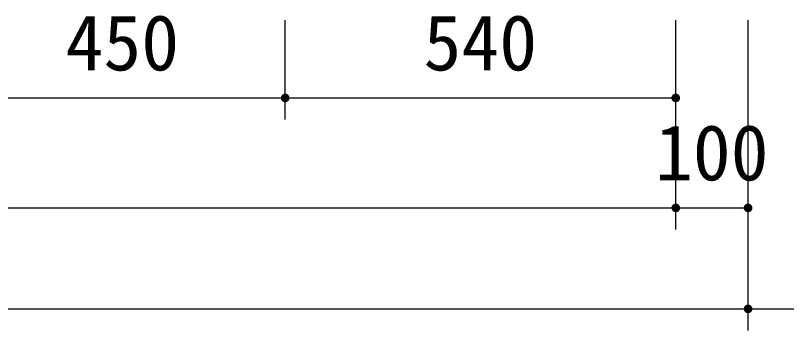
# Model space of a CAD drawing. Units: millimetres, scale not verified. Extents: x -8910 to 8910, y -6308 to 6308.
# Drawn here: x -4287 to -3221, y -1182 to -746 of the extents above; entities that cross this region are included whole.
import ezdxf
from ezdxf.enums import TextEntityAlignment as Align

# ---------------------------------------------------------------- set-up
doc = ezdxf.new("R2010")
doc.units = ezdxf.units.MM
doc.header["$LTSCALE"] = 30
doc.layers.add('0-0_機器', color=2, linetype='Continuous', lineweight=25)
doc.layers.add('0-1_製作', color=5, linetype='Continuous', lineweight=25)
doc.styles.add('ＭＳ ゴシック', font='')
doc.styles.get('ＭＳ ゴシック').set_extended_font_data('MS Gothic')

msp = doc.modelspace()

# ---------------------------------------------------------------- linework, layer by layer
at = {"layer": '0-0_機器'}
for p, q in [((-4363.85, -860.43), (-3913.85, -860.43)), ((-3913.85, -860.43), (-3373.85, -860.43)), ((-5973.85, -1012.46), (-3373.85, -1012.46)), ((-3373.85, -1012.46), (-3273.85, -1012.46)), ((-6073.85, -1152.05), (-3273.85, -1152.05)), ((-3273.85, -1152.05), (-2703.85, -1152.05))]:
    msp.add_line(p, q, dxfattribs=at)
at = {"layer": '0-1_製作', "color": 2}
for p, q in [((-3913.85, -890.43), (-3913.85, -753.08)), ((-3373.85, -890.43), (-3373.85, -753.08)), ((-3373.85, -1042.46), (-3373.85, -753.08)), ((-3273.85, -1042.46), (-3273.85, -753.08)), ((-3273.85, -1182.05), (-3273.85, -753.08)), ((-3273.85, -1182.05), (-3273.85, -1012.46))]:
    msp.add_line(p, q, dxfattribs=at)
at = {"layer": '0-1_製作'}
for points in [[(-3919.84, -860.05), (-3913.85, -860.43), (-3919.85, -860.43)], [(-3919.85, -860.43), (-3919.43, -862.64), (-3919.8, -861.18)], [(-3919.85, -860.43), (-3919.11, -863.32), (-3919.43, -862.64)], [(-3913.85, -860.43), (-3919.11, -863.32), (-3919.85, -860.43)], [(-3919.74, -859.31), (-3913.85, -860.43), (-3919.84, -860.05)], [(-3919.8, -861.18), (-3919.43, -862.64), (-3919.66, -861.92)], [(-3919.55, -858.58), (-3913.85, -860.43), (-3919.74, -859.31)], [(-3919.28, -857.87), (-3913.85, -860.43), (-3919.55, -858.58)], [(-3918.91, -857.21), (-3913.85, -860.43), (-3919.28, -857.87)], [(-3913.85, -860.43), (-3918.7, -863.96), (-3919.11, -863.32)], [(-3918.47, -856.6), (-3913.85, -860.43), (-3918.91, -857.21)], [(-3913.85, -860.43), (-3918.22, -864.54), (-3918.7, -863.96)], [(-3917.96, -856.06), (-3913.85, -860.43), (-3918.47, -856.6)], [(-3913.85, -860.43), (-3917.67, -865.05), (-3918.22, -864.54)], [(-3917.38, -855.58), (-3913.85, -860.43), (-3917.96, -856.06)], [(-3913.85, -860.43), (-3917.06, -865.5), (-3917.67, -865.05)], [(-3916.74, -855.17), (-3913.85, -860.43), (-3917.38, -855.58)], [(-3913.85, -860.43), (-3916.4, -865.86), (-3917.06, -865.5)], [(-3916.06, -854.85), (-3913.85, -860.43), (-3916.74, -855.17)], [(-3913.85, -860.43), (-3915.7, -866.14), (-3916.4, -865.86)], [(-3915.34, -854.62), (-3913.85, -860.43), (-3916.06, -854.85)], [(-3913.85, -860.43), (-3914.97, -866.32), (-3915.7, -866.14)], [(-3914.6, -854.48), (-3913.85, -860.43), (-3915.34, -854.62)], [(-3913.85, -860.43), (-3914.23, -866.42), (-3914.97, -866.32)], [(-3914.6, -854.48), (-3913.85, -854.43), (-3913.85, -860.43)], [(-3913.85, -860.43), (-3913.85, -866.43), (-3914.23, -866.42)], [(-3913.85, -854.43), (-3907.85, -860.43), (-3913.85, -860.43)], [(-3913.47, -854.44), (-3907.85, -860.43), (-3913.85, -854.43)], [(-3913.85, -860.43), (-3913.1, -866.38), (-3913.85, -866.43)], [(-3913.85, -860.43), (-3912.36, -866.24), (-3913.1, -866.38)], [(-3907.85, -860.43), (-3912.36, -866.24), (-3913.85, -860.43)], [(-3912.72, -854.54), (-3907.85, -860.43), (-3913.47, -854.44)], [(-3911.99, -854.72), (-3907.85, -860.43), (-3912.72, -854.54)], [(-3907.85, -860.43), (-3911.64, -866.01), (-3912.36, -866.24)], [(-3911.29, -855), (-3907.85, -860.43), (-3911.99, -854.72)], [(-3907.85, -860.43), (-3910.96, -865.69), (-3911.64, -866.01)], [(-3910.63, -855.36), (-3907.85, -860.43), (-3911.29, -855)], [(-3907.85, -860.43), (-3910.32, -865.28), (-3910.96, -865.69)], [(-3910.02, -855.81), (-3907.85, -860.43), (-3910.63, -855.36)], [(-3907.85, -860.43), (-3909.74, -864.8), (-3910.32, -865.28)], [(-3909.47, -856.32), (-3907.85, -860.43), (-3910.02, -855.81)], [(-3907.85, -860.43), (-3909.23, -864.25), (-3909.74, -864.8)], [(-3908.99, -856.9), (-3907.85, -860.43), (-3909.47, -856.32)], [(-3907.85, -860.43), (-3908.78, -863.64), (-3909.23, -864.25)], [(-3908.59, -857.54), (-3907.85, -860.43), (-3908.99, -856.9)], [(-3907.85, -860.43), (-3908.42, -862.98), (-3908.78, -863.64)], [(-3908.27, -858.22), (-3907.85, -860.43), (-3908.59, -857.54)], [(-3907.85, -860.43), (-3908.14, -862.28), (-3908.42, -862.98)], [(-3908.27, -858.22), (-3907.9, -859.68), (-3907.85, -860.43)], [(-3908.04, -858.94), (-3907.9, -859.68), (-3908.27, -858.22)], [(-3907.85, -860.43), (-3907.95, -861.55), (-3908.14, -862.28)], [(-3907.85, -860.43), (-3907.86, -860.81), (-3907.95, -861.55)], [(-3379.84, -860.05), (-3373.85, -860.43), (-3379.85, -860.43)], [(-3379.85, -860.43), (-3379.43, -862.64), (-3379.8, -861.18)], [(-3379.85, -860.43), (-3379.11, -863.32), (-3379.43, -862.64)], [(-3373.85, -860.43), (-3379.11, -863.32), (-3379.85, -860.43)], [(-3379.74, -859.31), (-3373.85, -860.43), (-3379.84, -860.05)], [(-3379.8, -861.18), (-3379.43, -862.64), (-3379.66, -861.92)], [(-3379.55, -858.58), (-3373.85, -860.43), (-3379.74, -859.31)], [(-3379.28, -857.87), (-3373.85, -860.43), (-3379.55, -858.58)], [(-3378.91, -857.21), (-3373.85, -860.43), (-3379.28, -857.87)], [(-3373.85, -860.43), (-3378.7, -863.96), (-3379.11, -863.32)], [(-3378.47, -856.6), (-3373.85, -860.43), (-3378.91, -857.21)], [(-3373.85, -860.43), (-3378.22, -864.54), (-3378.7, -863.96)], [(-3377.96, -856.06), (-3373.85, -860.43), (-3378.47, -856.6)], [(-3373.85, -860.43), (-3377.67, -865.05), (-3378.22, -864.54)], [(-3377.38, -855.58), (-3373.85, -860.43), (-3377.96, -856.06)], [(-3373.85, -860.43), (-3377.06, -865.5), (-3377.67, -865.05)], [(-3376.74, -855.17), (-3373.85, -860.43), (-3377.38, -855.58)], [(-3373.85, -860.43), (-3376.4, -865.86), (-3377.06, -865.5)], [(-3376.06, -854.85), (-3373.85, -860.43), (-3376.74, -855.17)], [(-3373.85, -860.43), (-3375.7, -866.14), (-3376.4, -865.86)], [(-3375.34, -854.62), (-3373.85, -860.43), (-3376.06, -854.85)], [(-3373.85, -860.43), (-3374.97, -866.32), (-3375.7, -866.14)], [(-3374.6, -854.48), (-3373.85, -860.43), (-3375.34, -854.62)], [(-3373.85, -860.43), (-3374.23, -866.42), (-3374.97, -866.32)], [(-3374.6, -854.48), (-3373.85, -854.43), (-3373.85, -860.43)], [(-3373.85, -860.43), (-3373.85, -866.43), (-3374.23, -866.42)], [(-3373.85, -854.43), (-3367.85, -860.43), (-3373.85, -860.43)], [(-3373.47, -854.44), (-3367.85, -860.43), (-3373.85, -854.43)], [(-3373.85, -860.43), (-3373.1, -866.38), (-3373.85, -866.43)], [(-3373.85, -860.43), (-3372.36, -866.24), (-3373.1, -866.38)], [(-3367.85, -860.43), (-3372.36, -866.24), (-3373.85, -860.43)], [(-3372.72, -854.54), (-3367.85, -860.43), (-3373.47, -854.44)], [(-3371.99, -854.72), (-3367.85, -860.43), (-3372.72, -854.54)], [(-3367.85, -860.43), (-3371.64, -866.01), (-3372.36, -866.24)], [(-3371.29, -855), (-3367.85, -860.43), (-3371.99, -854.72)], [(-3367.85, -860.43), (-3370.96, -865.69), (-3371.64, -866.01)], [(-3370.63, -855.36), (-3367.85, -860.43), (-3371.29, -855)], [(-3367.85, -860.43), (-3370.32, -865.28), (-3370.96, -865.69)], [(-3370.02, -855.81), (-3367.85, -860.43), (-3370.63, -855.36)], [(-3367.85, -860.43), (-3369.74, -864.8), (-3370.32, -865.28)], [(-3369.47, -856.32), (-3367.85, -860.43), (-3370.02, -855.81)], [(-3367.85, -860.43), (-3369.23, -864.25), (-3369.74, -864.8)], [(-3368.99, -856.9), (-3367.85, -860.43), (-3369.47, -856.32)], [(-3367.85, -860.43), (-3368.78, -863.64), (-3369.23, -864.25)], [(-3368.59, -857.54), (-3367.85, -860.43), (-3368.99, -856.9)], [(-3367.85, -860.43), (-3368.42, -862.98), (-3368.78, -863.64)], [(-3368.27, -858.22), (-3367.85, -860.43), (-3368.59, -857.54)], [(-3367.85, -860.43), (-3368.14, -862.28), (-3368.42, -862.98)], [(-3368.27, -858.22), (-3367.9, -859.68), (-3367.85, -860.43)], [(-3368.04, -858.94), (-3367.9, -859.68), (-3368.27, -858.22)], [(-3367.85, -860.43), (-3367.95, -861.55), (-3368.14, -862.28)], [(-3367.85, -860.43), (-3367.86, -860.81), (-3367.95, -861.55)], [(-3379.84, -1012.08), (-3373.85, -1012.46), (-3379.85, -1012.46)], [(-3379.85, -1012.46), (-3379.11, -1015.35), (-3379.8, -1013.21)], [(-3379.85, -1012.46), (-3378.7, -1015.99), (-3379.11, -1015.35)], [(-3373.85, -1012.46), (-3378.7, -1015.99), (-3379.85, -1012.46)], [(-3379.74, -1011.34), (-3373.85, -1012.46), (-3379.84, -1012.08)], [(-3379.55, -1010.61), (-3373.85, -1012.46), (-3379.74, -1011.34)], [(-3379.28, -1009.91), (-3373.85, -1012.46), (-3379.55, -1010.61)], [(-3378.91, -1009.25), (-3373.85, -1012.46), (-3379.28, -1009.91)], [(-3378.47, -1008.64), (-3373.85, -1012.46), (-3378.91, -1009.25)], [(-3373.85, -1012.46), (-3378.22, -1016.57), (-3378.7, -1015.99)], [(-3377.96, -1008.09), (-3373.85, -1012.46), (-3378.47, -1008.64)], [(-3373.85, -1012.46), (-3377.67, -1017.08), (-3378.22, -1016.57)], [(-3377.38, -1007.61), (-3373.85, -1012.46), (-3377.96, -1008.09)], [(-3373.85, -1012.46), (-3377.06, -1017.53), (-3377.67, -1017.08)], [(-3376.74, -1007.2), (-3373.85, -1012.46), (-3377.38, -1007.61)], [(-3373.85, -1012.46), (-3376.4, -1017.89), (-3377.06, -1017.53)], [(-3376.06, -1006.88), (-3373.85, -1012.46), (-3376.74, -1007.2)], [(-3373.85, -1012.46), (-3375.7, -1018.17), (-3376.4, -1017.89)], [(-3375.34, -1006.65), (-3373.85, -1012.46), (-3376.06, -1006.88)], [(-3373.85, -1012.46), (-3374.97, -1018.35), (-3375.7, -1018.17)], [(-3375.34, -1006.65), (-3373.85, -1006.46), (-3373.85, -1012.46)], [(-3374.6, -1006.51), (-3373.85, -1006.46), (-3375.34, -1006.65)], [(-3373.85, -1012.46), (-3374.23, -1018.45), (-3374.97, -1018.35)], [(-3373.85, -1012.46), (-3373.85, -1018.46), (-3374.23, -1018.45)], [(-3373.85, -1006.46), (-3367.85, -1012.46), (-3373.85, -1012.46)], [(-3373.47, -1006.47), (-3367.85, -1012.46), (-3373.85, -1006.46)], [(-3373.85, -1012.46), (-3373.1, -1018.41), (-3373.85, -1018.46)], [(-3373.85, -1012.46), (-3372.36, -1018.27), (-3373.1, -1018.41)], [(-3373.85, -1012.46), (-3371.64, -1018.04), (-3372.36, -1018.27)], [(-3367.85, -1012.46), (-3371.64, -1018.04), (-3373.85, -1012.46)], [(-3372.72, -1006.57), (-3367.85, -1012.46), (-3373.47, -1006.47)], [(-3371.99, -1006.75), (-3367.85, -1012.46), (-3372.72, -1006.57)], [(-3371.29, -1007.03), (-3367.85, -1012.46), (-3371.99, -1006.75)], [(-3367.85, -1012.46), (-3370.96, -1017.72), (-3371.64, -1018.04)], [(-3370.63, -1007.4), (-3367.85, -1012.46), (-3371.29, -1007.03)], [(-3367.85, -1012.46), (-3370.32, -1017.32), (-3370.96, -1017.72)], [(-3370.02, -1007.84), (-3367.85, -1012.46), (-3370.63, -1007.4)], [(-3367.85, -1012.46), (-3369.74, -1016.83), (-3370.32, -1017.32)], [(-3369.47, -1008.35), (-3367.85, -1012.46), (-3370.02, -1007.84)], [(-3367.85, -1012.46), (-3369.23, -1016.29), (-3369.74, -1016.83)], [(-3368.99, -1008.93), (-3367.85, -1012.46), (-3369.47, -1008.35)], [(-3367.85, -1012.46), (-3368.78, -1015.68), (-3369.23, -1016.29)], [(-3368.59, -1009.57), (-3367.85, -1012.46), (-3368.99, -1008.93)], [(-3367.85, -1012.46), (-3368.42, -1015.02), (-3368.78, -1015.68)], [(-3368.59, -1009.57), (-3367.9, -1011.71), (-3367.85, -1012.46)], [(-3368.27, -1010.25), (-3367.9, -1011.71), (-3368.59, -1009.57)], [(-3367.85, -1012.46), (-3368.14, -1014.32), (-3368.42, -1015.02)], [(-3368.27, -1010.25), (-3368.04, -1010.97), (-3367.9, -1011.71)], [(-3367.85, -1012.46), (-3367.95, -1013.59), (-3368.14, -1014.32)], [(-3367.85, -1012.46), (-3367.86, -1012.84), (-3367.95, -1013.59)], [(-3279.83, -1012.08), (-3273.85, -1012.46), (-3279.85, -1012.46)], [(-3279.85, -1012.46), (-3279.1, -1015.35), (-3279.8, -1013.21)], [(-3279.85, -1012.46), (-3278.7, -1015.99), (-3279.1, -1015.35)], [(-3273.85, -1012.46), (-3278.7, -1015.99), (-3279.85, -1012.46)], [(-3279.74, -1011.34), (-3273.85, -1012.46), (-3279.83, -1012.08)], [(-3279.55, -1010.61), (-3273.85, -1012.46), (-3279.74, -1011.34)], [(-3279.28, -1009.91), (-3273.85, -1012.46), (-3279.55, -1010.61)], [(-3278.91, -1009.25), (-3273.85, -1012.46), (-3279.28, -1009.91)], [(-3278.47, -1008.64), (-3273.85, -1012.46), (-3278.91, -1009.25)], [(-3273.85, -1012.46), (-3278.22, -1016.57), (-3278.7, -1015.99)], [(-3277.95, -1008.09), (-3273.85, -1012.46), (-3278.47, -1008.64)], [(-3273.85, -1012.46), (-3277.67, -1017.08), (-3278.22, -1016.57)], [(-3277.37, -1007.61), (-3273.85, -1012.46), (-3277.95, -1008.09)], [(-3273.85, -1012.46), (-3277.06, -1017.53), (-3277.67, -1017.08)], [(-3276.74, -1007.2), (-3273.85, -1012.46), (-3277.37, -1007.61)], [(-3273.85, -1012.46), (-3276.4, -1017.89), (-3277.06, -1017.53)], [(-3276.06, -1006.88), (-3273.85, -1012.46), (-3276.74, -1007.2)], [(-3273.85, -1012.46), (-3275.7, -1018.17), (-3276.4, -1017.89)], [(-3275.34, -1006.65), (-3273.85, -1012.46), (-3276.06, -1006.88)], [(-3273.85, -1012.46), (-3274.97, -1018.35), (-3275.7, -1018.17)], [(-3275.34, -1006.65), (-3273.85, -1006.46), (-3273.85, -1012.46)], [(-3274.6, -1006.51), (-3273.85, -1006.46), (-3275.34, -1006.65)], [(-3273.85, -1012.46), (-3274.22, -1018.45), (-3274.97, -1018.35)], [(-3273.85, -1012.46), (-3273.85, -1018.46), (-3274.22, -1018.45)], [(-3273.85, -1006.46), (-3267.85, -1012.46), (-3273.85, -1012.46)], [(-3273.47, -1006.47), (-3267.85, -1012.46), (-3273.85, -1006.46)], [(-3273.85, -1012.46), (-3273.09, -1018.41), (-3273.85, -1018.46)], [(-3273.85, -1012.46), (-3272.35, -1018.27), (-3273.09, -1018.41)], [(-3273.85, -1012.46), (-3271.64, -1018.04), (-3272.35, -1018.27)], [(-3267.85, -1012.46), (-3271.64, -1018.04), (-3273.85, -1012.46)], [(-3272.72, -1006.57), (-3267.85, -1012.46), (-3273.47, -1006.47)], [(-3271.99, -1006.75), (-3267.85, -1012.46), (-3272.72, -1006.57)], [(-3271.29, -1007.03), (-3267.85, -1012.46), (-3271.99, -1006.75)], [(-3267.85, -1012.46), (-3270.96, -1017.72), (-3271.64, -1018.04)], [(-3270.63, -1007.4), (-3267.85, -1012.46), (-3271.29, -1007.03)], [(-3267.85, -1012.46), (-3270.32, -1017.32), (-3270.96, -1017.72)], [(-3270.02, -1007.84), (-3267.85, -1012.46), (-3270.63, -1007.4)], [(-3267.85, -1012.46), (-3269.74, -1016.83), (-3270.32, -1017.32)], [(-3269.47, -1008.35), (-3267.85, -1012.46), (-3270.02, -1007.84)], [(-3267.85, -1012.46), (-3269.22, -1016.29), (-3269.74, -1016.83)], [(-3268.99, -1008.93), (-3267.85, -1012.46), (-3269.47, -1008.35)], [(-3267.85, -1012.46), (-3268.78, -1015.68), (-3269.22, -1016.29)], [(-3268.59, -1009.57), (-3267.85, -1012.46), (-3268.99, -1008.93)], [(-3267.85, -1012.46), (-3268.42, -1015.02), (-3268.78, -1015.68)], [(-3268.59, -1009.57), (-3267.89, -1011.71), (-3267.85, -1012.46)], [(-3268.27, -1010.25), (-3267.89, -1011.71), (-3268.59, -1009.57)], [(-3267.85, -1012.46), (-3268.14, -1014.32), (-3268.42, -1015.02)], [(-3268.27, -1010.25), (-3268.04, -1010.97), (-3267.89, -1011.71)], [(-3267.85, -1012.46), (-3267.95, -1013.59), (-3268.14, -1014.32)], [(-3267.85, -1012.46), (-3267.86, -1012.84), (-3267.95, -1013.59)], [(-3379.8, -1013.21), (-3379.43, -1014.67), (-3379.66, -1013.95)], [(-3379.8, -1013.21), (-3379.11, -1015.35), (-3379.43, -1014.67)], [(-3279.8, -1013.21), (-3279.43, -1014.67), (-3279.66, -1013.95)], [(-3279.8, -1013.21), (-3279.1, -1015.35), (-3279.43, -1014.67)], [(-3279.74, -1150.93), (-3273.85, -1152.05), (-3279.83, -1151.67)], [(-3279.74, -1150.93), (-3273.85, -1152.05), (-3279.83, -1151.67)], [(-3279.55, -1150.2), (-3273.85, -1152.05), (-3279.74, -1150.93)], [(-3279.55, -1150.2), (-3273.85, -1152.05), (-3279.74, -1150.93)], [(-3279.28, -1149.49), (-3273.85, -1152.05), (-3279.55, -1150.2)], [(-3279.28, -1149.49), (-3273.85, -1152.05), (-3279.55, -1150.2)], [(-3278.91, -1148.83), (-3273.85, -1152.05), (-3279.28, -1149.49)], [(-3278.91, -1148.83), (-3273.85, -1152.05), (-3279.28, -1149.49)], [(-3278.47, -1148.22), (-3273.85, -1152.05), (-3278.91, -1148.83)], [(-3278.47, -1148.22), (-3273.85, -1152.05), (-3278.91, -1148.83)], [(-3277.95, -1147.68), (-3273.85, -1152.05), (-3278.47, -1148.22)], [(-3277.95, -1147.68), (-3273.85, -1152.05), (-3278.47, -1148.22)], [(-3277.37, -1147.2), (-3273.85, -1152.05), (-3277.95, -1147.68)], [(-3277.37, -1147.2), (-3273.85, -1152.05), (-3277.95, -1147.68)], [(-3276.74, -1146.79), (-3273.85, -1152.05), (-3277.37, -1147.2)], [(-3276.74, -1146.79), (-3273.85, -1152.05), (-3277.37, -1147.2)], [(-3276.06, -1146.47), (-3273.85, -1152.05), (-3276.74, -1146.79)], [(-3276.06, -1146.47), (-3273.85, -1152.05), (-3276.74, -1146.79)], [(-3275.34, -1146.24), (-3273.85, -1152.05), (-3276.06, -1146.47)], [(-3275.34, -1146.24), (-3273.85, -1152.05), (-3276.06, -1146.47)], [(-3275.34, -1146.24), (-3273.85, -1146.05), (-3273.85, -1152.05)], [(-3274.6, -1146.1), (-3273.85, -1146.05), (-3275.34, -1146.24)], [(-3275.34, -1146.24), (-3273.85, -1146.05), (-3273.85, -1152.05)], [(-3274.6, -1146.1), (-3273.85, -1146.05), (-3275.34, -1146.24)], [(-3273.85, -1146.05), (-3267.85, -1152.05), (-3273.85, -1152.05)], [(-3273.47, -1146.06), (-3267.85, -1152.05), (-3273.85, -1146.05)], [(-3273.85, -1146.05), (-3267.85, -1152.05), (-3273.85, -1152.05)], [(-3273.47, -1146.06), (-3267.85, -1152.05), (-3273.85, -1146.05)], [(-3272.72, -1146.16), (-3267.85, -1152.05), (-3273.47, -1146.06)], [(-3272.72, -1146.16), (-3267.85, -1152.05), (-3273.47, -1146.06)], [(-3271.99, -1146.34), (-3267.85, -1152.05), (-3272.72, -1146.16)], [(-3271.99, -1146.34), (-3267.85, -1152.05), (-3272.72, -1146.16)], [(-3271.29, -1146.62), (-3267.85, -1152.05), (-3271.99, -1146.34)], [(-3271.29, -1146.62), (-3267.85, -1152.05), (-3271.99, -1146.34)], [(-3270.63, -1146.98), (-3267.85, -1152.05), (-3271.29, -1146.62)], [(-3270.63, -1146.98), (-3267.85, -1152.05), (-3271.29, -1146.62)], [(-3270.02, -1147.43), (-3267.85, -1152.05), (-3270.63, -1146.98)], [(-3270.02, -1147.43), (-3267.85, -1152.05), (-3270.63, -1146.98)], [(-3269.47, -1147.94), (-3267.85, -1152.05), (-3270.02, -1147.43)], [(-3269.47, -1147.94), (-3267.85, -1152.05), (-3270.02, -1147.43)], [(-3268.99, -1148.52), (-3267.85, -1152.05), (-3269.47, -1147.94)], [(-3268.99, -1148.52), (-3267.85, -1152.05), (-3269.47, -1147.94)], [(-3268.99, -1148.52), (-3267.89, -1151.3), (-3267.85, -1152.05)], [(-3268.59, -1149.16), (-3267.89, -1151.3), (-3268.99, -1148.52)], [(-3268.99, -1148.52), (-3267.89, -1151.3), (-3267.85, -1152.05)], [(-3268.59, -1149.16), (-3267.89, -1151.3), (-3268.99, -1148.52)], [(-3268.59, -1149.16), (-3268.04, -1150.56), (-3267.89, -1151.3)], [(-3268.27, -1149.84), (-3268.04, -1150.56), (-3268.59, -1149.16)], [(-3268.59, -1149.16), (-3268.04, -1150.56), (-3267.89, -1151.3)], [(-3268.27, -1149.84), (-3268.04, -1150.56), (-3268.59, -1149.16)], [(-3279.83, -1151.67), (-3273.85, -1152.05), (-3279.85, -1152.05)], [(-3279.83, -1151.67), (-3273.85, -1152.05), (-3279.85, -1152.05)], [(-3279.85, -1152.05), (-3278.7, -1155.58), (-3279.8, -1152.8)], [(-3279.85, -1152.05), (-3278.22, -1156.16), (-3278.7, -1155.58)], [(-3273.85, -1152.05), (-3278.22, -1156.16), (-3279.85, -1152.05)], [(-3279.85, -1152.05), (-3278.7, -1155.58), (-3279.8, -1152.8)], [(-3279.85, -1152.05), (-3278.22, -1156.16), (-3278.7, -1155.58)], [(-3273.85, -1152.05), (-3278.22, -1156.16), (-3279.85, -1152.05)], [(-3279.8, -1152.8), (-3279.1, -1154.94), (-3279.66, -1153.54)], [(-3279.8, -1152.8), (-3278.7, -1155.58), (-3279.1, -1154.94)], [(-3279.8, -1152.8), (-3279.1, -1154.94), (-3279.66, -1153.54)], [(-3279.8, -1152.8), (-3278.7, -1155.58), (-3279.1, -1154.94)], [(-3279.66, -1153.54), (-3279.1, -1154.94), (-3279.43, -1154.26)], [(-3279.66, -1153.54), (-3279.1, -1154.94), (-3279.43, -1154.26)], [(-3273.85, -1152.05), (-3277.67, -1156.67), (-3278.22, -1156.16)], [(-3273.85, -1152.05), (-3277.67, -1156.67), (-3278.22, -1156.16)], [(-3273.85, -1152.05), (-3277.06, -1157.12), (-3277.67, -1156.67)], [(-3273.85, -1152.05), (-3277.06, -1157.12), (-3277.67, -1156.67)], [(-3273.85, -1152.05), (-3276.4, -1157.48), (-3277.06, -1157.12)], [(-3273.85, -1152.05), (-3276.4, -1157.48), (-3277.06, -1157.12)], [(-3273.85, -1152.05), (-3275.7, -1157.76), (-3276.4, -1157.48)], [(-3273.85, -1152.05), (-3275.7, -1157.76), (-3276.4, -1157.48)], [(-3273.85, -1152.05), (-3274.97, -1157.94), (-3275.7, -1157.76)], [(-3273.85, -1152.05), (-3274.97, -1157.94), (-3275.7, -1157.76)], [(-3273.85, -1152.05), (-3274.22, -1158.04), (-3274.97, -1157.94)], [(-3273.85, -1152.05), (-3274.22, -1158.04), (-3274.97, -1157.94)], [(-3273.85, -1152.05), (-3273.85, -1158.05), (-3274.22, -1158.04)], [(-3273.85, -1152.05), (-3273.85, -1158.05), (-3274.22, -1158.04)], [(-3273.85, -1152.05), (-3273.09, -1158), (-3273.85, -1158.05)], [(-3273.85, -1152.05), (-3272.35, -1157.86), (-3273.09, -1158)], [(-3273.85, -1152.05), (-3271.64, -1157.63), (-3272.35, -1157.86)], [(-3267.85, -1152.05), (-3271.64, -1157.63), (-3273.85, -1152.05)], [(-3273.85, -1152.05), (-3273.09, -1158), (-3273.85, -1158.05)], [(-3273.85, -1152.05), (-3272.35, -1157.86), (-3273.09, -1158)], [(-3273.85, -1152.05), (-3271.64, -1157.63), (-3272.35, -1157.86)], [(-3267.85, -1152.05), (-3271.64, -1157.63), (-3273.85, -1152.05)], [(-3267.85, -1152.05), (-3270.96, -1157.31), (-3271.64, -1157.63)], [(-3267.85, -1152.05), (-3270.96, -1157.31), (-3271.64, -1157.63)], [(-3267.85, -1152.05), (-3270.32, -1156.9), (-3270.96, -1157.31)], [(-3267.85, -1152.05), (-3270.32, -1156.9), (-3270.96, -1157.31)], [(-3267.85, -1152.05), (-3269.74, -1156.42), (-3270.32, -1156.9)], [(-3267.85, -1152.05), (-3269.74, -1156.42), (-3270.32, -1156.9)], [(-3267.85, -1152.05), (-3269.22, -1155.87), (-3269.74, -1156.42)], [(-3267.85, -1152.05), (-3269.22, -1155.87), (-3269.74, -1156.42)], [(-3267.85, -1152.05), (-3268.78, -1155.26), (-3269.22, -1155.87)], [(-3267.85, -1152.05), (-3268.78, -1155.26), (-3269.22, -1155.87)], [(-3267.85, -1152.05), (-3268.42, -1154.6), (-3268.78, -1155.26)], [(-3267.85, -1152.05), (-3268.42, -1154.6), (-3268.78, -1155.26)], [(-3267.85, -1152.05), (-3268.14, -1153.9), (-3268.42, -1154.6)], [(-3267.85, -1152.05), (-3268.14, -1153.9), (-3268.42, -1154.6)], [(-3267.85, -1152.05), (-3267.95, -1153.17), (-3268.14, -1153.9)], [(-3267.85, -1152.05), (-3267.95, -1153.17), (-3268.14, -1153.9)], [(-3267.85, -1152.05), (-3267.86, -1152.43), (-3267.95, -1153.17)], [(-3267.85, -1152.05), (-3267.86, -1152.43), (-3267.95, -1153.17)]]:
    msp.add_solid(points, dxfattribs=at)

# ---------------------------------------------------------------- texts
at = {"layer": '0-1_製作', "color": 4, "style": 'ＭＳ ゴシック'}
for s, p in [('450', (-4217.6, -845.43)), ('540', (-3722.6, -845.43)), ('100', (-3402.6, -997.46))]:
    msp.add_text(s, height=76.98, dxfattribs=at).set_placement(p, align=Align.BOTTOM_LEFT)

doc.saveas('drawing.dxf')
